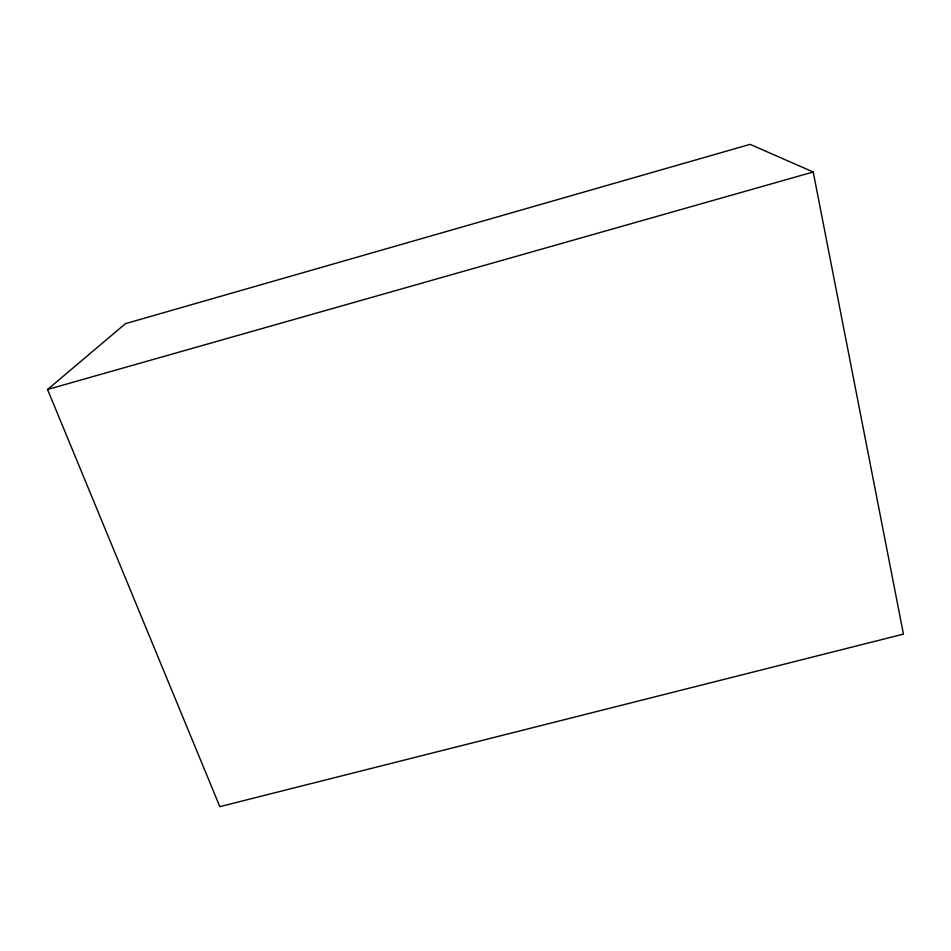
<?xml version="1.0" encoding="UTF-8"?>
<svg xmlns="http://www.w3.org/2000/svg" width="951" height="951" viewBox="0 0 951 951"><rect width="100%" height="100%" fill="white"/><g stroke="black" fill="none" stroke-linecap="round" stroke-linejoin="round"><path stroke-width="1.43" d="M47.55 389.482L125.461 323.649L750.101 144.35L813.212 171.988L903.45 634.115L219.836 806.65L47.55 389.482L813.212 171.988"/></g></svg>
